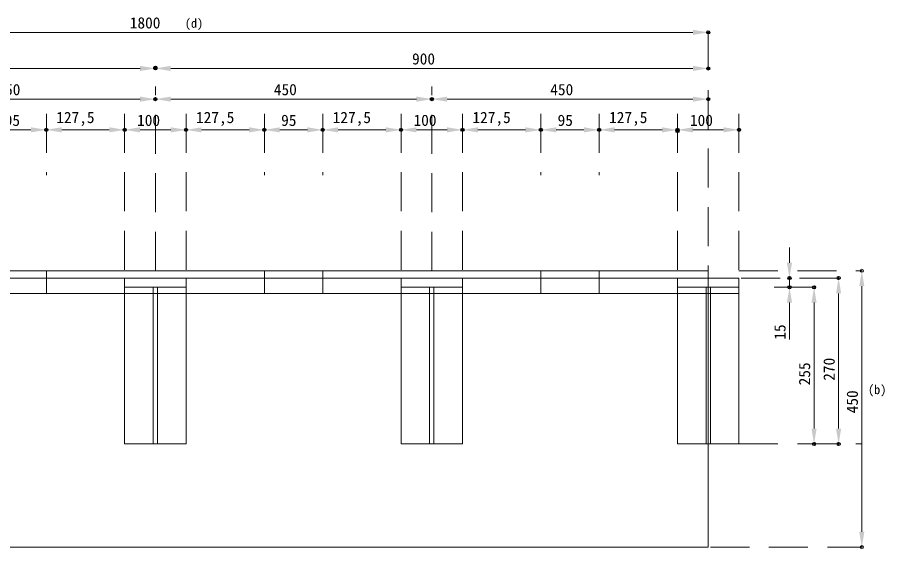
# Model space of a CAD drawing. Units: millimetres, scale not verified. Extents: x -1580 to 1821, y -918 to 1184.
# Drawn here: x 399 to 1811, y 319 to 1184 of the extents above; entities that cross this region are included whole.
import ezdxf
from ezdxf.enums import TextEntityAlignment as Align

# ---------------------------------------------------------------- set-up
doc = ezdxf.new("R2010")
doc.units = ezdxf.units.MM
doc.header["$LTSCALE"] = 10
doc.header["$PDMODE"] = 32
doc.header["$PDSIZE"] = 5
doc.linetypes.add('USER2', pattern=[9.525, 6.35, -3.175])
for name, color, linetype, lineweight in [('0-2_外形線', 7, 'Continuous', 18), ('0-8_文字', 7, 'Continuous', 18), ('0-9_寸法線', 7, 'USER2', 18)]:
    doc.layers.add(name, color=color, linetype=linetype, lineweight=lineweight)
doc.layers.add('1-0__1-0__1-0__1-0__1-0__0-5_DEFPOINTS', color=7, linetype='Continuous')
doc.styles.add('ＭＳ ゴシック', font='')
doc.styles.get('ＭＳ ゴシック').set_extended_font_data('MS Gothic')

# ---------------------------------------------------------------- blocks, each defined once
blk = doc.blocks.new('_D1')
at = {"layer": '0-2_外形線'}
for p, q in [((2407.34, 2920.42), (4157.34, 2920.42)), ((4182.34, 2921.04), (4182.34, 2921.67))]:
    blk.add_line(p, q, dxfattribs=at)
blk.add_solid([(4157.34, 2924.59), (4157.34, 2916.25), (4182.34, 2920.42)], dxfattribs=at)
at = {"layer": '1-0__1-0__1-0__1-0__1-0__0-5_DEFPOINTS'}
blk.add_point((4182.34, 2920.42), dxfattribs=at)
at = {"layer": '0-2_外形線', "style": 'ＭＳ ゴシック'}
blk.add_text('1800', height=18.33, dxfattribs=at).set_placement((3240.67, 2921.31), align=Align.BOTTOM_LEFT)
blk = doc.blocks.new('_D3')
at = {"layer": '0-2_外形線'}
for p, q in [((4132.34, 2760.29), (4132.34, 2763)), ((4157.34, 2761.75), (4207.34, 2761.75)), ((4232.34, 2762.37), (4232.34, 2763))]:
    blk.add_line(p, q, dxfattribs=at)
for points in [[(4157.34, 2765.92), (4157.34, 2757.58), (4132.34, 2761.75)], [(4207.34, 2765.92), (4207.34, 2757.58), (4232.34, 2761.75)]]:
    blk.add_solid(points, dxfattribs=at)
at = {"layer": '1-0__1-0__1-0__1-0__1-0__0-5_DEFPOINTS'}
for p in [(4132.34, 2759.67), (4232.34, 2761.75)]:
    blk.add_point(p, dxfattribs=at)
at = {"layer": '0-2_外形線', "style": 'ＭＳ ゴシック'}
blk.add_text('100', height=18.33, dxfattribs=at).set_placement((4152.57, 2762.64), align=Align.BOTTOM_LEFT)
blk = doc.blocks.new('_D23')
at = {"layer": '0-2_外形線'}
for p, q in [((4393.97, 2520.42), (4393.35, 2520.42)), ((4394.6, 2495.42), (4394.6, 2275.42)), ((4393.97, 2250.42), (4393.35, 2250.42))]:
    blk.add_line(p, q, dxfattribs=at)
for points in [[(4390.43, 2495.42), (4398.77, 2495.42), (4394.6, 2520.42)], [(4390.43, 2275.42), (4398.77, 2275.42), (4394.6, 2250.42)]]:
    blk.add_solid(points, dxfattribs=at)
at = {"layer": '1-0__1-0__1-0__1-0__1-0__0-5_DEFPOINTS'}
for p in [(4394.6, 2520.42), (4394.6, 2250.42)]:
    blk.add_point(p, dxfattribs=at)
at = {"layer": '0-2_外形線', "style": 'ＭＳ ゴシック'}
blk.add_text('270', height=18.33, rotation=90, dxfattribs=at).set_placement((4393.71, 2353.28), align=Align.BOTTOM_LEFT)
blk = doc.blocks.new('_D27')
at = {"layer": '0-2_外形線'}
for p, q in [((4314.6, 2545.42), (4314.6, 2570.42)), ((4313.97, 2520.42), (4313.35, 2520.42)), ((4314.6, 2520.42), (4314.6, 2505.42)), ((4313.97, 2505.42), (4313.35, 2505.42)), ((4314.6, 2480.42), (4314.6, 2420.52))]:
    blk.add_line(p, q, dxfattribs=at)
for points in [[(4310.43, 2545.42), (4318.77, 2545.42), (4314.6, 2520.42)], [(4310.43, 2480.42), (4318.77, 2480.42), (4314.6, 2505.42)]]:
    blk.add_solid(points, dxfattribs=at)
at = {"layer": '1-0__1-0__1-0__1-0__1-0__0-5_DEFPOINTS'}
for p in [(4314.6, 2520.42), (4314.6, 2505.42)]:
    blk.add_point(p, dxfattribs=at)
at = {"layer": '0-2_外形線', "style": 'ＭＳ ゴシック'}
blk.add_text('15', height=18.33, rotation=90, dxfattribs=at).set_placement((4313.71, 2420.11), align=Align.BOTTOM_LEFT)
blk = doc.blocks.new('_D28')
at = {"layer": '0-2_外形線'}
for p, q in [((4353.97, 2505.42), (4353.35, 2505.42)), ((4354.6, 2480.42), (4354.6, 2275.42)), ((4353.97, 2250.42), (4353.35, 2250.42))]:
    blk.add_line(p, q, dxfattribs=at)
for points in [[(4350.43, 2480.42), (4358.77, 2480.42), (4354.6, 2505.42)], [(4350.43, 2275.42), (4358.77, 2275.42), (4354.6, 2250.42)]]:
    blk.add_solid(points, dxfattribs=at)
at = {"layer": '1-0__1-0__1-0__1-0__1-0__0-5_DEFPOINTS'}
for p in [(4354.6, 2505.42), (4354.6, 2250.42)]:
    blk.add_point(p, dxfattribs=at)
at = {"layer": '0-2_外形線', "style": 'ＭＳ ゴシック'}
blk.add_text('255', height=18.33, rotation=90, dxfattribs=at).set_placement((4353.71, 2345.78), align=Align.BOTTOM_LEFT)
blk = doc.blocks.new('_D31')
at = {"layer": '0-2_外形線'}
for p, q in [((2382.34, 2862.37), (2382.34, 2863)), ((2407.34, 2861.75), (3257.34, 2861.75)), ((3282.34, 2862.37), (3282.34, 2863))]:
    blk.add_line(p, q, dxfattribs=at)
for points in [[(2407.34, 2865.92), (2407.34, 2857.58), (2382.34, 2861.75)], [(3257.34, 2865.92), (3257.34, 2857.58), (3282.34, 2861.75)]]:
    blk.add_solid(points, dxfattribs=at)
at = {"layer": '1-0__1-0__1-0__1-0__1-0__0-5_DEFPOINTS'}
for p in [(2382.34, 2861.75), (3282.34, 2861.75)]:
    blk.add_point(p, dxfattribs=at)
at = {"layer": '0-2_外形線', "style": 'ＭＳ ゴシック'}
blk.add_text('900', height=18.33, dxfattribs=at).set_placement((2800.19, 2862.64), align=Align.BOTTOM_LEFT)
blk = doc.blocks.new('_D32')
at = {"layer": '0-2_外形線'}
for p, q in [((3282.34, 2862.37), (3282.34, 2860.5)), ((3307.34, 2861.75), (4157.34, 2861.75)), ((4182.34, 2862.37), (4182.34, 2863))]:
    blk.add_line(p, q, dxfattribs=at)
for points in [[(3307.34, 2865.92), (3307.34, 2857.58), (3282.34, 2861.75)], [(4157.34, 2865.92), (4157.34, 2857.58), (4182.34, 2861.75)]]:
    blk.add_solid(points, dxfattribs=at)
at = {"layer": '1-0__1-0__1-0__1-0__1-0__0-5_DEFPOINTS'}
for p in [(3282.34, 2863), (4182.34, 2861.75)]:
    blk.add_point(p, dxfattribs=at)
at = {"layer": '0-2_外形線', "style": 'ＭＳ ゴシック'}
blk.add_text('900', height=18.33, dxfattribs=at).set_placement((3700.19, 2862.64), align=Align.BOTTOM_LEFT)
blk = doc.blocks.new('_D34')
at = {"layer": '0-2_外形線'}
for p, q in [((2832.34, 2812.37), (2832.34, 2813)), ((2857.34, 2811.75), (3257.34, 2811.75)), ((3282.34, 2812.37), (3282.34, 2813))]:
    blk.add_line(p, q, dxfattribs=at)
for points in [[(2857.34, 2815.92), (2857.34, 2807.58), (2832.34, 2811.75)], [(3257.34, 2815.92), (3257.34, 2807.58), (3282.34, 2811.75)]]:
    blk.add_solid(points, dxfattribs=at)
at = {"layer": '1-0__1-0__1-0__1-0__1-0__0-5_DEFPOINTS'}
for p in [(2832.34, 2811.75), (3282.34, 2811.75)]:
    blk.add_point(p, dxfattribs=at)
at = {"layer": '0-2_外形線', "style": 'ＭＳ ゴシック'}
blk.add_text('450', height=18.33, dxfattribs=at).set_placement((3025.19, 2812.64), align=Align.BOTTOM_LEFT)
blk = doc.blocks.new('_D35')
at = {"layer": '0-2_外形線'}
for p, q in [((3732.34, 2812.37), (3732.34, 2813)), ((3757.34, 2811.75), (4157.34, 2811.75)), ((4182.34, 2812.37), (4182.34, 2813))]:
    blk.add_line(p, q, dxfattribs=at)
for points in [[(3757.34, 2815.92), (3757.34, 2807.58), (3732.34, 2811.75)], [(4157.34, 2815.92), (4157.34, 2807.58), (4182.34, 2811.75)]]:
    blk.add_solid(points, dxfattribs=at)
at = {"layer": '1-0__1-0__1-0__1-0__1-0__0-5_DEFPOINTS'}
for p in [(3732.34, 2811.75), (4182.34, 2811.75)]:
    blk.add_point(p, dxfattribs=at)
at = {"layer": '0-2_外形線', "style": 'ＭＳ ゴシック'}
blk.add_text('450', height=18.33, dxfattribs=at).set_placement((3925.19, 2812.64), align=Align.BOTTOM_LEFT)
blk = doc.blocks.new('_D36')
at = {"layer": '0-2_外形線'}
for p, q in [((3282.34, 2812.37), (3282.34, 2813)), ((3307.34, 2811.75), (3707.34, 2811.75)), ((3732.34, 2812.37), (3732.34, 2813))]:
    blk.add_line(p, q, dxfattribs=at)
for points in [[(3307.34, 2815.92), (3307.34, 2807.58), (3282.34, 2811.75)], [(3707.34, 2815.92), (3707.34, 2807.58), (3732.34, 2811.75)]]:
    blk.add_solid(points, dxfattribs=at)
at = {"layer": '1-0__1-0__1-0__1-0__1-0__0-5_DEFPOINTS'}
for p in [(3282.34, 2811.75), (3732.34, 2811.75)]:
    blk.add_point(p, dxfattribs=at)
at = {"layer": '0-2_外形線', "style": 'ＭＳ ゴシック'}
blk.add_text('450', height=18.33, dxfattribs=at).set_placement((3475.19, 2812.64), align=Align.BOTTOM_LEFT)
blk = doc.blocks.new('_D37')
at = {"layer": '0-2_外形線'}
for p, q in [((3909.84, 2762.37), (3909.84, 2763)), ((3934.84, 2761.75), (3979.84, 2761.75)), ((4004.84, 2762.37), (4004.84, 2763))]:
    blk.add_line(p, q, dxfattribs=at)
for points in [[(3934.84, 2765.92), (3934.84, 2757.58), (3909.84, 2761.75)], [(3979.84, 2765.92), (3979.84, 2757.58), (4004.84, 2761.75)]]:
    blk.add_solid(points, dxfattribs=at)
at = {"layer": '1-0__1-0__1-0__1-0__1-0__0-5_DEFPOINTS'}
for p in [(3909.84, 2761.75), (4004.84, 2761.75)]:
    blk.add_point(p, dxfattribs=at)
at = {"layer": '0-2_外形線', "style": 'ＭＳ ゴシック'}
blk.add_text('95', height=18.33, dxfattribs=at).set_placement((3937.1, 2762.64), align=Align.BOTTOM_LEFT)
blk = doc.blocks.new('_D38')
at = {"layer": '0-2_外形線'}
for p, q in [((3682.34, 2762.37), (3682.34, 2763)), ((3707.34, 2761.75), (3757.34, 2761.75)), ((3782.34, 2762.37), (3782.34, 2763))]:
    blk.add_line(p, q, dxfattribs=at)
for points in [[(3707.34, 2765.92), (3707.34, 2757.58), (3682.34, 2761.75)], [(3757.34, 2765.92), (3757.34, 2757.58), (3782.34, 2761.75)]]:
    blk.add_solid(points, dxfattribs=at)
at = {"layer": '1-0__1-0__1-0__1-0__1-0__0-5_DEFPOINTS'}
for p in [(3682.34, 2761.75), (3782.34, 2761.75)]:
    blk.add_point(p, dxfattribs=at)
at = {"layer": '0-2_外形線', "style": 'ＭＳ ゴシック'}
blk.add_text('100', height=18.33, dxfattribs=at).set_placement((3702.57, 2762.64), align=Align.BOTTOM_LEFT)
blk = doc.blocks.new('_D39')
at = {"layer": '0-2_外形線'}
for p, q in [((3459.84, 2762.37), (3459.84, 2763)), ((3484.84, 2761.75), (3529.84, 2761.75)), ((3554.84, 2762.37), (3554.84, 2763))]:
    blk.add_line(p, q, dxfattribs=at)
for points in [[(3484.84, 2765.92), (3484.84, 2757.58), (3459.84, 2761.75)], [(3529.84, 2765.92), (3529.84, 2757.58), (3554.84, 2761.75)]]:
    blk.add_solid(points, dxfattribs=at)
at = {"layer": '1-0__1-0__1-0__1-0__1-0__0-5_DEFPOINTS'}
for p in [(3459.84, 2761.75), (3554.84, 2761.75)]:
    blk.add_point(p, dxfattribs=at)
at = {"layer": '0-2_外形線', "style": 'ＭＳ ゴシック'}
blk.add_text('95', height=18.33, dxfattribs=at).set_placement((3487.1, 2762.64), align=Align.BOTTOM_LEFT)
blk = doc.blocks.new('_D40')
at = {"layer": '0-2_外形線'}
for p, q in [((3232.34, 2762.37), (3232.34, 2763)), ((3257.34, 2761.75), (3307.34, 2761.75)), ((3332.34, 2762.37), (3332.34, 2763))]:
    blk.add_line(p, q, dxfattribs=at)
for points in [[(3257.34, 2765.92), (3257.34, 2757.58), (3232.34, 2761.75)], [(3307.34, 2765.92), (3307.34, 2757.58), (3332.34, 2761.75)]]:
    blk.add_solid(points, dxfattribs=at)
at = {"layer": '1-0__1-0__1-0__1-0__1-0__0-5_DEFPOINTS'}
for p in [(3232.34, 2761.75), (3332.34, 2761.75)]:
    blk.add_point(p, dxfattribs=at)
at = {"layer": '0-2_外形線', "style": 'ＭＳ ゴシック'}
blk.add_text('100', height=18.33, dxfattribs=at).set_placement((3252.57, 2762.64), align=Align.BOTTOM_LEFT)
blk = doc.blocks.new('_D41')
at = {"layer": '0-2_外形線'}
for p, q in [((3009.84, 2762.37), (3009.84, 2763)), ((3034.84, 2761.75), (3079.84, 2761.75)), ((3104.84, 2762.37), (3104.84, 2763))]:
    blk.add_line(p, q, dxfattribs=at)
for points in [[(3034.84, 2765.92), (3034.84, 2757.58), (3009.84, 2761.75)], [(3079.84, 2765.92), (3079.84, 2757.58), (3104.84, 2761.75)]]:
    blk.add_solid(points, dxfattribs=at)
at = {"layer": '1-0__1-0__1-0__1-0__1-0__0-5_DEFPOINTS'}
for p in [(3009.84, 2761.75), (3104.84, 2761.75)]:
    blk.add_point(p, dxfattribs=at)
at = {"layer": '0-2_外形線', "style": 'ＭＳ ゴシック'}
blk.add_text('95', height=18.33, dxfattribs=at).set_placement((3037.1, 2762.64), align=Align.BOTTOM_LEFT)
blk = doc.blocks.new('_D46')
at = {"layer": '0-2_外形線'}
for p, q in [((3104.84, 2762.37), (3104.84, 2763)), ((3129.84, 2761.75), (3207.34, 2761.75)), ((3232.34, 2762.37), (3232.34, 2763))]:
    blk.add_line(p, q, dxfattribs=at)
for points in [[(3129.84, 2765.92), (3129.84, 2757.58), (3104.84, 2761.75)], [(3207.34, 2765.92), (3207.34, 2757.58), (3232.34, 2761.75)]]:
    blk.add_solid(points, dxfattribs=at)
at = {"layer": '1-0__1-0__1-0__1-0__1-0__0-5_DEFPOINTS'}
for p in [(3104.84, 2761.75), (3232.34, 2761.75)]:
    blk.add_point(p, dxfattribs=at)
at = {"layer": '0-2_外形線', "style": 'ＭＳ ゴシック'}
blk.add_text('127,5', height=18.33, dxfattribs=at).set_placement((3120.97, 2767.28), align=Align.BOTTOM_LEFT)
blk = doc.blocks.new('_D47')
at = {"layer": '0-2_外形線'}
for p, q in [((3332.34, 2762.37), (3332.34, 2763)), ((3357.34, 2761.75), (3434.84, 2761.75)), ((3459.84, 2762.37), (3459.84, 2763))]:
    blk.add_line(p, q, dxfattribs=at)
for points in [[(3357.34, 2765.92), (3357.34, 2757.58), (3332.34, 2761.75)], [(3434.84, 2765.92), (3434.84, 2757.58), (3459.84, 2761.75)]]:
    blk.add_solid(points, dxfattribs=at)
at = {"layer": '1-0__1-0__1-0__1-0__1-0__0-5_DEFPOINTS'}
for p in [(3332.34, 2761.75), (3459.84, 2761.75)]:
    blk.add_point(p, dxfattribs=at)
at = {"layer": '0-2_外形線', "style": 'ＭＳ ゴシック'}
blk.add_text('127,5', height=18.33, dxfattribs=at).set_placement((3348.47, 2767.28), align=Align.BOTTOM_LEFT)
blk = doc.blocks.new('_D48')
at = {"layer": '0-2_外形線'}
for p, q in [((3554.84, 2762.37), (3554.84, 2763)), ((3579.84, 2761.75), (3657.34, 2761.75)), ((3682.34, 2762.37), (3682.34, 2763))]:
    blk.add_line(p, q, dxfattribs=at)
for points in [[(3579.84, 2765.92), (3579.84, 2757.58), (3554.84, 2761.75)], [(3657.34, 2765.92), (3657.34, 2757.58), (3682.34, 2761.75)]]:
    blk.add_solid(points, dxfattribs=at)
at = {"layer": '1-0__1-0__1-0__1-0__1-0__0-5_DEFPOINTS'}
for p in [(3554.84, 2761.75), (3682.34, 2761.75)]:
    blk.add_point(p, dxfattribs=at)
at = {"layer": '0-2_外形線', "style": 'ＭＳ ゴシック'}
blk.add_text('127,5', height=18.33, dxfattribs=at).set_placement((3570.97, 2767.28), align=Align.BOTTOM_LEFT)
blk = doc.blocks.new('_D49')
at = {"layer": '0-2_外形線'}
for p, q in [((3782.34, 2762.37), (3782.34, 2763)), ((3807.34, 2761.75), (3884.84, 2761.75)), ((3909.84, 2762.37), (3909.84, 2763))]:
    blk.add_line(p, q, dxfattribs=at)
for points in [[(3807.34, 2765.92), (3807.34, 2757.58), (3782.34, 2761.75)], [(3884.84, 2765.92), (3884.84, 2757.58), (3909.84, 2761.75)]]:
    blk.add_solid(points, dxfattribs=at)
at = {"layer": '1-0__1-0__1-0__1-0__1-0__0-5_DEFPOINTS'}
for p in [(3782.34, 2761.75), (3909.84, 2761.75)]:
    blk.add_point(p, dxfattribs=at)
at = {"layer": '0-2_外形線', "style": 'ＭＳ ゴシック'}
blk.add_text('127,5', height=18.33, dxfattribs=at).set_placement((3798.47, 2767.28), align=Align.BOTTOM_LEFT)
blk = doc.blocks.new('_D50')
at = {"layer": '0-2_外形線'}
for p, q in [((4004.84, 2762.37), (4004.84, 2763)), ((4029.84, 2761.75), (4107.34, 2761.75)), ((4132.34, 2760.29), (4132.34, 2763))]:
    blk.add_line(p, q, dxfattribs=at)
for points in [[(4029.84, 2765.92), (4029.84, 2757.58), (4004.84, 2761.75)], [(4107.34, 2765.92), (4107.34, 2757.58), (4132.34, 2761.75)]]:
    blk.add_solid(points, dxfattribs=at)
at = {"layer": '1-0__1-0__1-0__1-0__1-0__0-5_DEFPOINTS'}
for p in [(4004.84, 2761.75), (4132.34, 2761.75), (4132.34, 2759.67)]:
    blk.add_point(p, dxfattribs=at)
at = {"layer": '0-2_外形線', "style": 'ＭＳ ゴシック'}
blk.add_text('127,5', height=18.33, dxfattribs=at).set_placement((4020.97, 2767.28), align=Align.BOTTOM_LEFT)

msp = doc.modelspace()

# ---------------------------------------------------------------- linework, layer by layer
at = {"layer": '0-2_外形線'}
for p, q in [((-276.23, 771.93), (1523.77, 771.93)), ((446.27, 759.93), (446.27, 771.93)), ((801.27, 759.93), (801.27, 771.93)), ((896.27, 759.93), (896.27, 771.93)), ((1251.27, 759.93), (1251.27, 771.93)), ((1346.27, 759.93), (1346.27, 771.93)), ((1523.77, 771.93), (1523.77, 321.93)), ((1773.14, 771.93), (1772.52, 771.93)), ((446.27, 759.93), (446.27, 734.93)), ((801.27, 759.93), (801.27, 734.93)), ((1251.27, 759.93), (1251.27, 734.93)), ((-276.23, 734.93), (1573.77, 734.93)), ((446.27, 734.93), (573.77, 734.93)), ((620.27, 744.93), (620.27, 489.93)), ((627.27, 744.93), (627.27, 489.93)), ((801.27, 734.93), (673.77, 734.93)), ((1070.27, 744.93), (1070.27, 489.93)), ((1077.27, 744.93), (1077.27, 489.93)), ((1251.27, 734.93), (1123.77, 734.93)), ((1773.77, 746.93), (1773.77, 346.93)), ((1523.77, 321.93), (-276.23, 321.93))]:
    msp.add_line(p, q, dxfattribs=at)
for points in [[(-276.23, 759.93), (1523.77, 759.93), (1523.77, 771.93), (-276.23, 771.93)], [(573.77, 759.93), (673.77, 759.93), (673.77, 744.93), (573.77, 744.93)], [(1023.77, 759.93), (1123.77, 759.93), (1123.77, 744.93), (1023.77, 744.93)], [(1473.77, 759.93), (1573.77, 759.93), (1573.77, 489.93), (1473.77, 489.93)], [(1473.77, 759.93), (1573.77, 759.93), (1573.77, 744.93), (1473.77, 744.93)], [(573.77, 744.93), (673.77, 744.93), (673.77, 489.93), (573.77, 489.93)], [(1023.77, 744.93), (1123.77, 744.93), (1123.77, 489.93), (1023.77, 489.93)], [(1520.27, 744.93), (1527.27, 744.93), (1527.27, 489.93), (1520.27, 489.93)]]:
    msp.add_lwpolyline(points, close=True, dxfattribs=at)
for points in [[(896.27, 759.93), (896.27, 734.93), (1023.77, 734.93)], [(1346.27, 759.93), (1346.27, 734.93), (1473.77, 734.93)]]:
    msp.add_lwpolyline(points, dxfattribs=at)
for p in [(1773.77, 771.93), (1773.77, 321.93)]:
    msp.add_point(p, dxfattribs=at)
for points in [[(1769.6, 746.93), (1777.93, 746.93), (1773.77, 771.93)], [(1769.6, 346.93), (1777.93, 346.93), (1773.77, 321.93)]]:
    msp.add_solid(points, dxfattribs=at)
at = {"layer": '0-9_寸法線'}
for p, q in [((1523.77, 1161.18), (1523.77, 771.93)), ((623.77, 771.93), (623.77, 1071.93)), ((1073.77, 771.93), (1073.77, 1071.93)), ((446.27, 1027.42), (446.27, 927.42)), ((573.77, 1027.42), (573.77, 771.93)), ((673.77, 1027.42), (673.77, 771.93)), ((801.27, 1027.42), (801.27, 927.42)), ((896.27, 1027.42), (896.27, 927.42)), ((1023.77, 1027.42), (1023.77, 771.93)), ((1123.77, 1027.42), (1123.77, 771.93)), ((1251.27, 1027.42), (1251.27, 927.42)), ((1346.27, 1027.42), (1346.27, 927.42)), ((1473.77, 1027.42), (1473.77, 771.93)), ((1736.03, 759.93), (1573.77, 759.93)), ((1694.78, 744.93), (1624.78, 744.93)), ((1573.77, 489.93), (1773.77, 489.93)), ((1527.27, 321.93), (1772.52, 321.93))]:
    msp.add_line(p, q, dxfattribs=at)
msp.add_lwpolyline([(1573.77, 1027.42), (1573.77, 771.93), (1772.52, 771.93)], dxfattribs=at)

# ---------------------------------------------------------------- block references
at = {"layer": '0-2_外形線'}
for name in ['_D1', '_D31', '_D32', '_D34', '_D36', '_D35', '_D41', '_D46', '_D40', '_D47', '_D39', '_D48', '_D38', '_D49', '_D37', '_D50', '_D3', '_D27', '_D23', '_D28']:
    msp.add_blockref(name, (-2658.57, -1760.49), dxfattribs=at)

# ---------------------------------------------------------------- texts
at = {"layer": '0-2_外形線', "style": 'ＭＳ ゴシック'}
msp.add_text('450', height=18.33, rotation=90, dxfattribs=at).set_placement((1772.88, 539.78), align=Align.BOTTOM_LEFT)
at = {"layer": '0-8_文字', "style": 'ＭＳ ゴシック'}
for s, p in [('(d)', (671.68, 1163.03)), ('(b)', (1783.86, 566.62))]:
    msp.add_text(s, height=14.66, dxfattribs=at).set_placement(p, align=Align.BOTTOM_LEFT)

doc.saveas('drawing.dxf')
